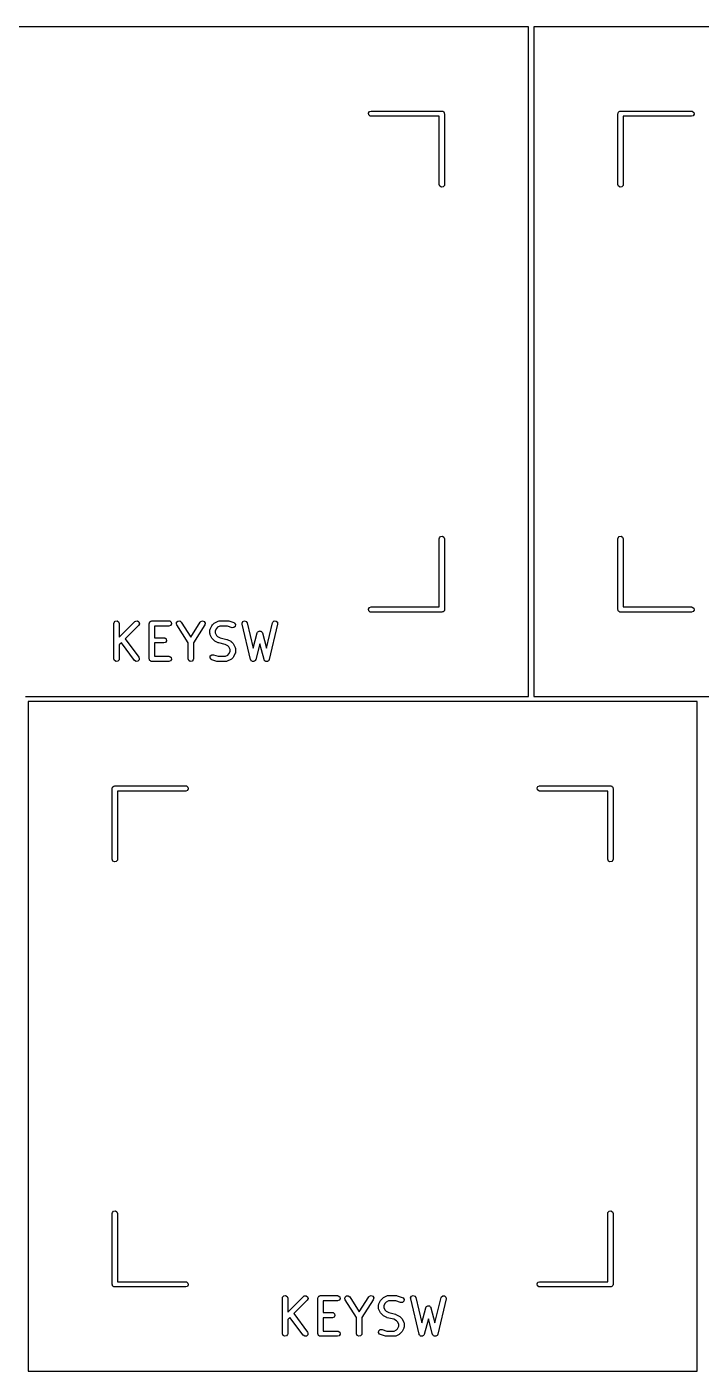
# Model space of a CAD drawing. Extents: x 382 to 810, y -162 to 0.
# Drawn here: x 686.63 to 705.68, y -121.3 to -83.35 of the extents above; entities that cross this region are included whole.
import ezdxf

# ---------------------------------------------------------------- set-up
doc = ezdxf.new("R2010")
doc.units = 0
doc.layers.add('BLACK', color=7, linetype='CONTINUOUS')

msp = doc.modelspace()

# ---------------------------------------------------------------- linework, layer by layer
at = {"layer": 'BLACK', "linetype": 'CONTINUOUS'}
for p, q in [((691.355, -83.3495), (681.905, -83.3495)), ((700.805, -83.3495), (691.355, -83.3495)), ((700.805, -102.249), (700.805, -83.3495)), ((700.955, -83.3495), (700.955, -102.249)), ((710.405, -83.3495), (700.955, -83.3495)), ((696.282, -85.7865), (696.307, -85.742)), ((696.307, -85.742), (696.355, -85.7245)), ((696.355, -85.7245), (698.355, -85.7245)), ((698.355, -85.7245), (698.365, -85.7262)), ((698.365, -85.7262), (698.369, -85.7256)), ((698.369, -85.7256), (698.371, -85.7273)), ((698.371, -85.7273), (698.381, -85.729)), ((698.381, -85.729), (698.396, -85.7415)), ((698.396, -85.7415), (698.413, -85.7513)), ((698.413, -85.7513), (698.415, -85.7576)), ((698.415, -85.7576), (698.42, -85.762)), ((698.42, -85.762), (698.424, -85.7812)), ((703.335, -85.7738), (703.348, -85.7589)), ((703.348, -85.7589), (703.357, -85.742)), ((703.357, -85.742), (703.364, -85.7397)), ((703.364, -85.7397), (703.368, -85.7345)), ((703.368, -85.7345), (703.387, -85.7312)), ((703.387, -85.7312), (703.405, -85.7245)), ((703.405, -85.7245), (705.405, -85.7245)), ((705.405, -85.7245), (705.431, -85.729)), ((705.431, -85.729), (705.47, -85.762)), ((705.47, -85.762), (705.479, -85.8125)), ((696.291, -85.837), (696.282, -85.7865)), ((696.33, -85.87), (696.291, -85.837)), ((696.355, -85.8745), (696.33, -85.87)), ((698.28, -85.8745), (696.355, -85.8745)), ((698.28, -87.7995), (698.28, -85.8745)), ((698.424, -85.7812), (698.43, -85.7995)), ((698.43, -85.7995), (698.43, -87.7995)), ((703.33, -85.7995), (703.332, -85.7897)), ((703.33, -87.7995), (703.33, -85.7995)), ((703.332, -85.7865), (703.333, -85.7836)), ((703.332, -85.7897), (703.332, -85.7865)), ((703.333, -85.7836), (703.335, -85.7738)), ((705.405, -85.8745), (703.48, -85.8745)), ((703.48, -85.8745), (703.48, -87.7995)), ((705.454, -85.8569), (705.405, -85.8745)), ((705.479, -85.8125), (705.454, -85.8569)), ((698.298, -87.8477), (698.28, -87.7995)), ((698.342, -87.8734), (698.298, -87.8477)), ((698.393, -87.8644), (698.342, -87.8734)), ((698.426, -87.8251), (698.393, -87.8644)), ((698.43, -87.7995), (698.426, -87.8251)), ((703.348, -87.8477), (703.33, -87.7995)), ((703.392, -87.8734), (703.348, -87.8477)), ((703.443, -87.8644), (703.392, -87.8734)), ((703.476, -87.8251), (703.443, -87.8644)), ((703.48, -87.7995), (703.476, -87.8251)), ((698.28, -97.7995), (698.285, -97.7738)), ((698.28, -99.7245), (698.28, -97.7995)), ((698.285, -97.7738), (698.318, -97.7345)), ((698.318, -97.7345), (698.369, -97.7256)), ((698.369, -97.7256), (698.413, -97.7513)), ((698.413, -97.7513), (698.43, -97.7995)), ((698.43, -97.7995), (698.43, -99.7995)), ((703.33, -97.7995), (703.335, -97.7738)), ((703.33, -99.7995), (703.33, -97.7995)), ((703.335, -97.7738), (703.368, -97.7345)), ((703.368, -97.7345), (703.419, -97.7256)), ((703.419, -97.7256), (703.463, -97.7513)), ((703.463, -97.7513), (703.48, -97.7995)), ((703.48, -97.7995), (703.48, -99.7245)), ((696.282, -99.7865), (696.307, -99.742)), ((696.291, -99.837), (696.282, -99.7865)), ((696.307, -99.742), (696.355, -99.7245)), ((696.355, -99.7245), (698.28, -99.7245)), ((698.43, -99.7995), (698.429, -99.8092)), ((703.337, -99.8178), (703.33, -99.7995)), ((703.48, -99.7245), (705.405, -99.7245)), ((705.405, -99.7245), (705.431, -99.729)), ((705.431, -99.729), (705.47, -99.762)), ((705.47, -99.762), (705.479, -99.8125)), ((689.09, -100.192), (689.095, -100.166)), ((689.095, -100.166), (689.128, -100.127)), ((689.128, -100.127), (689.178, -100.118)), ((689.178, -100.118), (689.222, -100.144)), ((689.222, -100.144), (689.24, -100.192)), ((689.24, -100.582), (689.683, -100.139)), ((689.683, -100.139), (689.705, -100.124)), ((689.705, -100.124), (689.756, -100.119)), ((689.756, -100.119), (689.798, -100.149)), ((689.798, -100.149), (689.811, -100.198)), ((690.09, -100.192), (690.092, -100.182)), ((690.091, -100.179), (690.093, -100.176)), ((690.092, -100.182), (690.091, -100.179)), ((690.093, -100.176), (690.095, -100.166)), ((690.095, -100.166), (690.107, -100.151)), ((690.107, -100.151), (690.117, -100.134)), ((690.117, -100.134), (690.123, -100.132)), ((690.123, -100.132), (690.128, -100.127)), ((690.128, -100.127), (690.147, -100.123)), ((690.147, -100.123), (690.165, -100.117)), ((690.165, -100.117), (690.641, -100.117)), ((690.641, -100.117), (690.667, -100.121)), ((690.667, -100.121), (690.706, -100.154)), ((690.706, -100.154), (690.715, -100.205)), ((690.854, -100.208), (690.86, -100.157)), ((690.86, -100.157), (690.898, -100.123)), ((690.898, -100.123), (690.95, -100.12)), ((690.95, -100.12), (690.99, -100.152)), ((690.99, -100.152), (691.26, -100.576)), ((691.26, -100.576), (691.53, -100.152)), ((691.53, -100.152), (691.548, -100.132)), ((691.548, -100.132), (691.597, -100.117)), ((691.597, -100.117), (691.644, -100.136)), ((691.644, -100.136), (691.668, -100.182)), ((691.668, -100.182), (691.657, -100.232)), ((691.874, -100.234), (691.922, -100.186)), ((691.922, -100.186), (691.94, -100.174)), ((691.94, -100.174), (691.941, -100.172)), ((691.941, -100.172), (692.036, -100.125)), ((692.036, -100.125), (692.061, -100.117)), ((692.061, -100.117), (692.066, -100.118)), ((692.066, -100.118), (692.07, -100.117)), ((692.07, -100.117), (692.308, -100.117)), ((692.308, -100.117), (692.33, -100.121)), ((692.33, -100.121), (692.332, -100.121)), ((692.332, -100.121), (692.474, -100.168)), ((692.474, -100.168), (692.497, -100.181)), ((692.497, -100.181), (692.524, -100.224)), ((692.71, -100.183), (692.733, -100.137)), ((692.711, -100.209), (692.71, -100.183)), ((692.733, -100.137), (692.78, -100.117)), ((692.78, -100.117), (692.829, -100.132)), ((692.829, -100.132), (692.857, -100.174)), ((692.857, -100.174), (693.026, -100.885)), ((693.399, -100.885), (693.568, -100.174)), ((693.568, -100.174), (693.579, -100.151)), ((693.579, -100.151), (693.62, -100.12)), ((693.62, -100.12), (693.671, -100.123)), ((693.671, -100.123), (693.708, -100.158)), ((693.708, -100.158), (693.714, -100.209)), ((696.33, -99.87), (696.291, -99.837)), ((696.355, -99.8745), (696.33, -99.87)), ((698.355, -99.8745), (696.355, -99.8745)), ((698.374, -99.8678), (698.355, -99.8745)), ((698.393, -99.8644), (698.374, -99.8678)), ((698.397, -99.8593), (698.393, -99.8644)), ((698.404, -99.8569), (698.397, -99.8593)), ((698.413, -99.8401), (698.404, -99.8569)), ((698.426, -99.8251), (698.413, -99.8401)), ((698.428, -99.8154), (698.426, -99.8251)), ((698.429, -99.8125), (698.428, -99.8154)), ((698.429, -99.8092), (698.429, -99.8125)), ((703.341, -99.837), (703.337, -99.8178)), ((703.346, -99.8413), (703.341, -99.837)), ((703.348, -99.8477), (703.346, -99.8413)), ((703.365, -99.8574), (703.348, -99.8477)), ((703.38, -99.87), (703.365, -99.8574)), ((703.39, -99.8717), (703.38, -99.87)), ((703.392, -99.8734), (703.39, -99.8717)), ((703.396, -99.8728), (703.392, -99.8734)), ((703.405, -99.8745), (703.396, -99.8728)), ((705.405, -99.8745), (703.405, -99.8745)), ((705.454, -99.8569), (705.405, -99.8745)), ((705.479, -99.8125), (705.454, -99.8569)), ((689.09, -101.192), (689.09, -100.192)), ((689.24, -100.192), (689.24, -100.582)), ((689.789, -100.245), (689.407, -100.627)), ((689.811, -100.198), (689.789, -100.245)), ((690.09, -101.192), (690.09, -100.192)), ((690.641, -100.267), (690.24, -100.267)), ((690.24, -100.267), (690.24, -100.593)), ((690.689, -100.249), (690.641, -100.267)), ((690.715, -100.205), (690.689, -100.249)), ((690.864, -100.232), (690.854, -100.208)), ((691.185, -100.737), (690.864, -100.232)), ((691.657, -100.232), (691.335, -100.737)), ((691.804, -100.382), (691.809, -100.357)), ((691.804, -100.478), (691.804, -100.382)), ((691.806, -100.482), (691.804, -100.478)), ((691.805, -100.486), (691.806, -100.482)), ((691.812, -100.511), (691.805, -100.486)), ((691.809, -100.357), (691.812, -100.353)), ((691.812, -100.349), (691.86, -100.254)), ((691.812, -100.353), (691.812, -100.349)), ((691.86, -100.606), (691.812, -100.511)), ((691.86, -100.254), (691.873, -100.235)), ((691.873, -100.235), (691.874, -100.234)), ((691.989, -100.331), (691.954, -100.4)), ((691.954, -100.4), (691.954, -100.46)), ((691.954, -100.46), (691.989, -100.528)), ((692.019, -100.301), (691.989, -100.331)), ((691.989, -100.528), (692.019, -100.559)), ((692.087, -100.267), (692.019, -100.301)), ((692.019, -100.559), (692.096, -100.597)), ((692.296, -100.267), (692.087, -100.267)), ((692.427, -100.311), (692.296, -100.267)), ((692.478, -100.309), (692.427, -100.311)), ((692.517, -100.275), (692.478, -100.309)), ((692.524, -100.224), (692.517, -100.275)), ((692.949, -101.209), (692.711, -100.209)), ((693.026, -100.885), (693.14, -100.458)), ((693.14, -100.458), (693.151, -100.435)), ((693.151, -100.435), (693.157, -100.431)), ((693.157, -100.431), (693.16, -100.424)), ((693.16, -100.424), (693.177, -100.416)), ((693.177, -100.416), (693.193, -100.405)), ((693.193, -100.405), (693.2, -100.406)), ((693.2, -100.406), (693.206, -100.403)), ((693.206, -100.403), (693.225, -100.408)), ((693.225, -100.408), (693.244, -100.41)), ((693.244, -100.41), (693.249, -100.414)), ((693.249, -100.414), (693.256, -100.416)), ((693.256, -100.416), (693.267, -100.432)), ((693.267, -100.432), (693.281, -100.446)), ((693.281, -100.446), (693.281, -100.453)), ((693.281, -100.453), (693.285, -100.458)), ((693.285, -100.458), (693.399, -100.885)), ((693.714, -100.209), (693.476, -101.209)), ((689.3, -100.735), (689.24, -100.794)), ((689.24, -100.794), (689.24, -101.192)), ((689.676, -101.237), (689.3, -100.735)), ((689.407, -100.627), (689.796, -101.147)), ((690.24, -100.593), (690.498, -100.593)), ((690.498, -100.743), (690.24, -100.743)), ((690.24, -100.743), (690.24, -101.117)), ((690.498, -100.593), (690.524, -100.598)), ((690.547, -100.725), (690.498, -100.743)), ((690.524, -100.598), (690.563, -100.63)), ((690.572, -100.681), (690.547, -100.725)), ((690.563, -100.63), (690.572, -100.681)), ((691.185, -101.192), (691.185, -100.737)), ((691.335, -100.737), (691.335, -101.192)), ((691.861, -100.607), (691.86, -100.606)), ((691.874, -100.626), (691.861, -100.607)), ((691.922, -100.673), (691.874, -100.626)), ((691.923, -100.674), (691.922, -100.673)), ((691.941, -100.687), (691.923, -100.674)), ((692.036, -100.735), (691.941, -100.687)), ((692.04, -100.735), (692.036, -100.735)), ((692.052, -100.741), (692.04, -100.735)), ((692.234, -100.786), (692.052, -100.741)), ((692.096, -100.597), (692.278, -100.643)), ((692.311, -100.825), (692.234, -100.786)), ((692.278, -100.643), (692.29, -100.648)), ((692.29, -100.648), (692.294, -100.649)), ((692.294, -100.649), (692.389, -100.696)), ((692.341, -100.855), (692.311, -100.825)), ((692.376, -100.924), (692.341, -100.855)), ((692.376, -100.984), (692.376, -100.924)), ((692.389, -100.696), (692.407, -100.71)), ((692.407, -100.71), (692.409, -100.71)), ((692.409, -100.71), (692.456, -100.758)), ((692.456, -100.758), (692.469, -100.776)), ((692.469, -100.776), (692.47, -100.777)), ((692.47, -100.777), (692.518, -100.873)), ((692.518, -100.873), (692.525, -100.898)), ((692.525, -100.898), (692.524, -100.902)), ((692.524, -100.902), (692.526, -100.906)), ((692.526, -100.906), (692.526, -101.001)), ((693.213, -100.769), (693.095, -101.211)), ((693.331, -101.211), (693.213, -100.769)), ((689.108, -101.24), (689.09, -101.192)), ((689.152, -101.266), (689.108, -101.24)), ((689.203, -101.257), (689.152, -101.266)), ((689.235, -101.217), (689.203, -101.257)), ((689.24, -101.192), (689.235, -101.217)), ((689.719, -101.265), (689.676, -101.237)), ((689.77, -101.259), (689.719, -101.265)), ((689.805, -101.221), (689.77, -101.259)), ((689.796, -101.147), (689.808, -101.17)), ((689.808, -101.17), (689.805, -101.221)), ((690.097, -101.21), (690.09, -101.192)), ((690.1, -101.229), (690.097, -101.21)), ((690.105, -101.234), (690.1, -101.229)), ((690.108, -101.24), (690.105, -101.234)), ((690.124, -101.25), (690.108, -101.24)), ((690.139, -101.262), (690.124, -101.25)), ((690.149, -101.264), (690.139, -101.262)), ((690.152, -101.266), (690.149, -101.264)), ((690.155, -101.265), (690.152, -101.266)), ((690.165, -101.267), (690.155, -101.265)), ((690.641, -101.267), (690.165, -101.267)), ((690.24, -101.117), (690.641, -101.117)), ((690.641, -101.117), (690.667, -101.121)), ((690.689, -101.249), (690.641, -101.267)), ((690.667, -101.121), (690.706, -101.154)), ((690.715, -101.205), (690.689, -101.249)), ((690.706, -101.154), (690.715, -101.205)), ((691.203, -101.24), (691.185, -101.192)), ((691.247, -101.266), (691.203, -101.24)), ((691.298, -101.257), (691.247, -101.266)), ((691.331, -101.217), (691.298, -101.257)), ((691.335, -101.192), (691.331, -101.217)), ((691.806, -101.159), (691.813, -101.108)), ((691.833, -101.203), (691.806, -101.159)), ((691.813, -101.108), (691.852, -101.074)), ((691.856, -101.215), (691.833, -101.203)), ((691.852, -101.074), (691.903, -101.073)), ((691.998, -101.263), (691.856, -101.215)), ((691.903, -101.073), (692.034, -101.117)), ((692, -101.263), (691.998, -101.263)), ((692.022, -101.267), (692, -101.263)), ((692.26, -101.267), (692.022, -101.267)), ((692.034, -101.117), (692.243, -101.117)), ((692.243, -101.117), (692.311, -101.083)), ((692.264, -101.265), (692.26, -101.267)), ((692.269, -101.266), (692.264, -101.265)), ((692.294, -101.259), (692.269, -101.266)), ((692.389, -101.211), (692.294, -101.259)), ((692.311, -101.083), (692.341, -101.052)), ((692.341, -101.052), (692.376, -100.984)), ((692.39, -101.21), (692.389, -101.211)), ((692.409, -101.197), (692.39, -101.21)), ((692.456, -101.15), (692.409, -101.197)), ((692.457, -101.148), (692.456, -101.15)), ((692.47, -101.13), (692.457, -101.148)), ((692.518, -101.035), (692.47, -101.13)), ((692.521, -101.027), (692.518, -101.03)), ((692.518, -101.03), (692.518, -101.035)), ((692.526, -101.001), (692.521, -101.027)), ((692.954, -101.216), (692.949, -101.209)), ((692.954, -101.224), (692.954, -101.216)), ((692.967, -101.237), (692.954, -101.224)), ((692.977, -101.252), (692.967, -101.237)), ((692.985, -101.254), (692.977, -101.252)), ((692.991, -101.26), (692.985, -101.254)), ((693.009, -101.261), (692.991, -101.26)), ((693.027, -101.267), (693.009, -101.261)), ((693.034, -101.264), (693.027, -101.267)), ((693.042, -101.264), (693.034, -101.264)), ((693.057, -101.254), (693.042, -101.264)), ((693.074, -101.246), (693.057, -101.254)), ((693.077, -101.239), (693.074, -101.246)), ((693.084, -101.235), (693.077, -101.239)), ((693.095, -101.211), (693.084, -101.235)), ((693.335, -101.218), (693.331, -101.211)), ((693.336, -101.225), (693.335, -101.218)), ((693.349, -101.238), (693.336, -101.225)), ((693.36, -101.253), (693.349, -101.238)), ((693.368, -101.255), (693.36, -101.253)), ((693.373, -101.261), (693.368, -101.255)), ((693.392, -101.262), (693.373, -101.261)), ((693.41, -101.267), (693.392, -101.262)), ((693.417, -101.263), (693.41, -101.267)), ((693.425, -101.264), (693.417, -101.263)), ((693.439, -101.253), (693.425, -101.264)), ((693.456, -101.245), (693.439, -101.253)), ((693.459, -101.238), (693.456, -101.245)), ((693.466, -101.233), (693.459, -101.238)), ((693.476, -101.209), (693.466, -101.233)), ((686.593, -102.249), (700.805, -102.249)), ((686.668, -102.399), (686.668, -121.299)), ((700.88, -102.399), (686.668, -102.399)), ((705.568, -102.399), (700.88, -102.399)), ((700.955, -102.249), (705.643, -102.249)), ((705.568, -121.299), (705.568, -102.399)), ((705.643, -102.249), (719.855, -102.249)), ((689.043, -104.849), (689.045, -104.84)), ((689.043, -106.849), (689.043, -104.849)), ((689.044, -104.836), (689.046, -104.834)), ((689.045, -104.84), (689.044, -104.836)), ((689.046, -104.834), (689.048, -104.824)), ((689.048, -104.824), (689.06, -104.809)), ((689.06, -104.809), (689.07, -104.792)), ((689.07, -104.792), (689.076, -104.79)), ((689.076, -104.79), (689.08, -104.785)), ((689.08, -104.785), (689.1, -104.781)), ((689.1, -104.781), (689.118, -104.774)), ((689.118, -104.774), (691.118, -104.774)), ((691.118, -104.924), (689.193, -104.924)), ((689.193, -104.924), (689.193, -106.849)), ((691.118, -104.774), (691.144, -104.779)), ((691.166, -104.907), (691.118, -104.924)), ((691.144, -104.779), (691.183, -104.812)), ((691.192, -104.863), (691.166, -104.907)), ((691.183, -104.812), (691.192, -104.863)), ((701.044, -104.836), (701.07, -104.792)), ((701.053, -104.887), (701.044, -104.836)), ((701.092, -104.92), (701.053, -104.887)), ((701.07, -104.792), (701.118, -104.774)), ((701.118, -104.924), (701.092, -104.92)), ((701.118, -104.774), (703.118, -104.774)), ((703.043, -104.924), (701.118, -104.924)), ((703.043, -106.849), (703.043, -104.924)), ((703.118, -104.774), (703.128, -104.776)), ((703.128, -104.776), (703.131, -104.776)), ((703.131, -104.776), (703.134, -104.777)), ((703.134, -104.777), (703.144, -104.779)), ((703.144, -104.779), (703.159, -104.792)), ((703.159, -104.792), (703.175, -104.801)), ((703.175, -104.801), (703.178, -104.808)), ((703.178, -104.808), (703.183, -104.812)), ((703.183, -104.812), (703.186, -104.831)), ((703.186, -104.831), (703.193, -104.849)), ((703.193, -104.849), (703.193, -106.849)), ((689.061, -106.898), (689.043, -106.849)), ((689.105, -106.923), (689.061, -106.898)), ((689.155, -106.914), (689.105, -106.923)), ((689.188, -106.875), (689.155, -106.914)), ((689.193, -106.849), (689.188, -106.875)), ((703.061, -106.898), (703.043, -106.849)), ((703.105, -106.923), (703.061, -106.898)), ((703.155, -106.914), (703.105, -106.923)), ((703.188, -106.875), (703.155, -106.914)), ((703.193, -106.849), (703.188, -106.875)), ((689.043, -116.849), (689.048, -116.824)), ((689.043, -118.849), (689.043, -116.849)), ((689.048, -116.824), (689.08, -116.785)), ((689.08, -116.785), (689.131, -116.776)), ((689.131, -116.776), (689.175, -116.801)), ((689.175, -116.801), (689.193, -116.849)), ((689.193, -116.849), (689.193, -118.774)), ((703.043, -116.849), (703.048, -116.824)), ((703.043, -118.774), (703.043, -116.849)), ((703.048, -116.824), (703.08, -116.785)), ((703.08, -116.785), (703.131, -116.776)), ((703.131, -116.776), (703.175, -116.801)), ((703.175, -116.801), (703.193, -116.849)), ((703.193, -116.849), (703.193, -118.849)), ((689.193, -118.774), (691.118, -118.774)), ((691.118, -118.774), (691.144, -118.779)), ((691.144, -118.779), (691.183, -118.812)), ((701.07, -118.792), (701.118, -118.774)), ((701.118, -118.774), (703.043, -118.774)), ((689.05, -118.868), (689.043, -118.849)), ((689.053, -118.887), (689.05, -118.868)), ((689.058, -118.891), (689.053, -118.887)), ((689.061, -118.898), (689.058, -118.891)), ((689.077, -118.907), (689.061, -118.898)), ((689.092, -118.92), (689.077, -118.907)), ((689.102, -118.922), (689.092, -118.92)), ((689.105, -118.923), (689.102, -118.922)), ((689.108, -118.923), (689.105, -118.923)), ((689.118, -118.924), (689.108, -118.923)), ((691.118, -118.924), (689.118, -118.924)), ((691.166, -118.907), (691.118, -118.924)), ((691.192, -118.863), (691.166, -118.907)), ((691.183, -118.812), (691.192, -118.863)), ((701.044, -118.836), (701.07, -118.792)), ((701.053, -118.887), (701.044, -118.836)), ((701.092, -118.92), (701.053, -118.887)), ((701.118, -118.924), (701.092, -118.92)), ((703.118, -118.924), (701.118, -118.924)), ((703.136, -118.918), (703.118, -118.924)), ((703.155, -118.914), (703.136, -118.918)), ((703.16, -118.909), (703.155, -118.914)), ((703.166, -118.907), (703.16, -118.909)), ((703.176, -118.89), (703.166, -118.907)), ((703.188, -118.875), (703.176, -118.89)), ((703.19, -118.865), (703.188, -118.875)), ((703.192, -118.863), (703.19, -118.865)), ((703.193, -118.849), (703.191, -118.859)), ((703.191, -118.859), (703.192, -118.863)), ((693.853, -119.242), (693.857, -119.216)), ((693.853, -120.242), (693.853, -119.242)), ((693.857, -119.216), (693.89, -119.177)), ((693.89, -119.177), (693.941, -119.168)), ((693.941, -119.168), (693.985, -119.194)), ((693.985, -119.194), (694.003, -119.242)), ((694.003, -119.632), (694.446, -119.189)), ((694.003, -119.242), (694.003, -119.632)), ((694.552, -119.295), (694.169, -119.677)), ((694.446, -119.189), (694.467, -119.174)), ((694.467, -119.174), (694.518, -119.169)), ((694.518, -119.169), (694.56, -119.199)), ((694.574, -119.248), (694.552, -119.295)), ((694.56, -119.199), (694.574, -119.248)), ((694.853, -119.242), (694.854, -119.232)), ((694.853, -120.242), (694.853, -119.242)), ((694.854, -119.229), (694.855, -119.226)), ((694.854, -119.232), (694.854, -119.229)), ((694.855, -119.226), (694.857, -119.216)), ((694.857, -119.216), (694.87, -119.201)), ((694.87, -119.201), (694.879, -119.184)), ((694.879, -119.184), (694.886, -119.182)), ((694.886, -119.182), (694.89, -119.177)), ((694.89, -119.177), (694.909, -119.173)), ((694.909, -119.173), (694.928, -119.167)), ((694.928, -119.167), (695.404, -119.167)), ((695.404, -119.317), (695.003, -119.317)), ((695.003, -119.317), (695.003, -119.643)), ((695.404, -119.167), (695.429, -119.171)), ((695.452, -119.299), (695.404, -119.317)), ((695.429, -119.171), (695.469, -119.204)), ((695.478, -119.255), (695.452, -119.299)), ((695.469, -119.204), (695.478, -119.255)), ((695.616, -119.258), (695.623, -119.207)), ((695.626, -119.282), (695.616, -119.258)), ((695.623, -119.207), (695.661, -119.173)), ((695.948, -119.787), (695.626, -119.282)), ((695.661, -119.173), (695.712, -119.17)), ((695.712, -119.17), (695.753, -119.202)), ((695.753, -119.202), (696.023, -119.626)), ((696.023, -119.626), (696.293, -119.202)), ((696.419, -119.282), (696.098, -119.787)), ((696.293, -119.202), (696.31, -119.182)), ((696.31, -119.182), (696.359, -119.167)), ((696.359, -119.167), (696.407, -119.186)), ((696.407, -119.186), (696.43, -119.232)), ((696.43, -119.232), (696.419, -119.282)), ((696.567, -119.432), (696.571, -119.407)), ((696.567, -119.528), (696.567, -119.432)), ((696.568, -119.532), (696.567, -119.528)), ((696.567, -119.536), (696.568, -119.532)), ((696.575, -119.561), (696.567, -119.536)), ((696.571, -119.407), (696.574, -119.403)), ((696.574, -119.403), (696.575, -119.399)), ((696.575, -119.399), (696.622, -119.304)), ((696.622, -119.304), (696.636, -119.285)), ((696.636, -119.284), (696.684, -119.236)), ((696.636, -119.285), (696.636, -119.284)), ((696.684, -119.236), (696.702, -119.224)), ((696.702, -119.224), (696.703, -119.222)), ((696.703, -119.222), (696.799, -119.175)), ((696.751, -119.381), (696.717, -119.45)), ((696.717, -119.45), (696.717, -119.51)), ((696.717, -119.51), (696.751, -119.578)), ((696.781, -119.351), (696.751, -119.381)), ((696.85, -119.317), (696.781, -119.351)), ((696.799, -119.175), (696.824, -119.167)), ((696.824, -119.167), (696.828, -119.168)), ((696.828, -119.168), (696.832, -119.167)), ((696.832, -119.167), (697.07, -119.167)), ((697.058, -119.317), (696.85, -119.317)), ((697.19, -119.361), (697.058, -119.317)), ((697.07, -119.167), (697.092, -119.171)), ((697.092, -119.171), (697.094, -119.171)), ((697.094, -119.171), (697.237, -119.218)), ((697.241, -119.359), (697.19, -119.361)), ((697.237, -119.218), (697.26, -119.231)), ((697.279, -119.325), (697.241, -119.359)), ((697.26, -119.231), (697.287, -119.274)), ((697.287, -119.274), (697.279, -119.325)), ((697.472, -119.233), (697.495, -119.187)), ((697.474, -119.259), (697.472, -119.233)), ((697.712, -120.259), (697.474, -119.259)), ((697.495, -119.187), (697.542, -119.167)), ((697.542, -119.167), (697.591, -119.182)), ((697.591, -119.182), (697.62, -119.224)), ((697.62, -119.224), (697.789, -119.935)), ((697.789, -119.935), (697.903, -119.508)), ((697.903, -119.508), (697.914, -119.485)), ((697.914, -119.485), (697.919, -119.481)), ((697.919, -119.481), (697.922, -119.474)), ((697.922, -119.474), (697.94, -119.466)), ((697.94, -119.466), (697.956, -119.455)), ((697.956, -119.455), (697.962, -119.456)), ((697.962, -119.456), (697.969, -119.453)), ((697.969, -119.453), (697.987, -119.458)), ((697.987, -119.458), (698.007, -119.46)), ((698.007, -119.46), (698.012, -119.464)), ((698.012, -119.464), (698.018, -119.466)), ((698.018, -119.466), (698.029, -119.482)), ((698.029, -119.482), (698.043, -119.496)), ((698.043, -119.496), (698.044, -119.503)), ((698.044, -119.503), (698.048, -119.508)), ((698.048, -119.508), (698.161, -119.935)), ((698.161, -119.935), (698.331, -119.224)), ((698.477, -119.259), (698.239, -120.259)), ((698.331, -119.224), (698.341, -119.201)), ((698.341, -119.201), (698.382, -119.17)), ((698.382, -119.17), (698.433, -119.173)), ((698.433, -119.173), (698.471, -119.208)), ((698.471, -119.208), (698.477, -119.259)), ((694.062, -119.785), (694.003, -119.844)), ((694.003, -119.844), (694.003, -120.242)), ((694.439, -120.287), (694.062, -119.785)), ((694.169, -119.677), (694.559, -120.197)), ((695.003, -119.643), (695.261, -119.643)), ((695.261, -119.793), (695.003, -119.793)), ((695.003, -119.793), (695.003, -120.167)), ((695.261, -119.643), (695.287, -119.648)), ((695.309, -119.775), (695.261, -119.793)), ((695.287, -119.648), (695.326, -119.68)), ((695.335, -119.731), (695.309, -119.775)), ((695.326, -119.68), (695.335, -119.731)), ((695.948, -120.242), (695.948, -119.787)), ((696.098, -119.787), (696.098, -120.242)), ((696.622, -119.656), (696.575, -119.561)), ((696.624, -119.657), (696.622, -119.656)), ((696.636, -119.676), (696.624, -119.657)), ((696.684, -119.723), (696.636, -119.676)), ((696.685, -119.724), (696.684, -119.723)), ((696.703, -119.737), (696.685, -119.724)), ((696.799, -119.785), (696.703, -119.737)), ((696.751, -119.578), (696.781, -119.609)), ((696.781, -119.609), (696.858, -119.647)), ((696.802, -119.785), (696.799, -119.785)), ((696.814, -119.791), (696.802, -119.785)), ((696.997, -119.836), (696.814, -119.791)), ((696.858, -119.647), (697.041, -119.693)), ((697.074, -119.875), (696.997, -119.836)), ((697.041, -119.693), (697.053, -119.698)), ((697.053, -119.698), (697.056, -119.699)), ((697.056, -119.699), (697.152, -119.746)), ((697.104, -119.905), (697.074, -119.875)), ((697.138, -119.974), (697.104, -119.905)), ((697.152, -119.746), (697.17, -119.76)), ((697.17, -119.76), (697.171, -119.76)), ((697.171, -119.76), (697.219, -119.808)), ((697.219, -119.808), (697.232, -119.826)), ((697.232, -119.826), (697.233, -119.827)), ((697.233, -119.827), (697.28, -119.923)), ((697.975, -119.819), (697.857, -120.261)), ((698.093, -120.261), (697.975, -119.819)), ((693.87, -120.29), (693.853, -120.242)), ((693.914, -120.316), (693.87, -120.29)), ((693.998, -120.267), (693.965, -120.307)), ((694.003, -120.242), (693.998, -120.267)), ((694.482, -120.315), (694.439, -120.287)), ((694.568, -120.271), (694.533, -120.309)), ((694.559, -120.197), (694.571, -120.22)), ((694.571, -120.22), (694.568, -120.271)), ((694.859, -120.26), (694.853, -120.242)), ((694.863, -120.279), (694.859, -120.26)), ((694.868, -120.284), (694.863, -120.279)), ((694.87, -120.29), (694.868, -120.284)), ((694.887, -120.3), (694.87, -120.29)), ((695.003, -120.167), (695.404, -120.167)), ((695.404, -120.167), (695.429, -120.171)), ((695.452, -120.299), (695.404, -120.317)), ((695.429, -120.171), (695.469, -120.204)), ((695.478, -120.255), (695.452, -120.299)), ((695.469, -120.204), (695.478, -120.255)), ((695.965, -120.29), (695.948, -120.242)), ((696.01, -120.316), (695.965, -120.29)), ((696.093, -120.267), (696.06, -120.307)), ((696.098, -120.242), (696.093, -120.267)), ((696.568, -120.209), (696.576, -120.158)), ((696.595, -120.253), (696.568, -120.209)), ((696.576, -120.158), (696.614, -120.124)), ((696.618, -120.265), (696.595, -120.253)), ((696.614, -120.124), (696.666, -120.123)), ((696.761, -120.313), (696.618, -120.265)), ((696.666, -120.123), (696.797, -120.167)), ((696.797, -120.167), (697.005, -120.167)), ((697.005, -120.167), (697.074, -120.133)), ((697.152, -120.261), (697.056, -120.309)), ((697.074, -120.133), (697.104, -120.102)), ((697.104, -120.102), (697.138, -120.034)), ((697.138, -120.034), (697.138, -119.974)), ((697.153, -120.26), (697.152, -120.261)), ((697.171, -120.247), (697.153, -120.26)), ((697.219, -120.2), (697.171, -120.247)), ((697.233, -120.18), (697.219, -120.198)), ((697.219, -120.198), (697.219, -120.2)), ((697.28, -120.085), (697.233, -120.18)), ((697.28, -119.923), (697.288, -119.948)), ((697.281, -120.08), (697.28, -120.085)), ((697.284, -120.077), (697.281, -120.08)), ((697.288, -120.051), (697.284, -120.077)), ((697.288, -119.948), (697.287, -119.952)), ((697.287, -119.952), (697.288, -119.956)), ((697.288, -119.956), (697.288, -120.051)), ((697.716, -120.266), (697.712, -120.259)), ((697.717, -120.274), (697.716, -120.266)), ((697.73, -120.287), (697.717, -120.274)), ((697.74, -120.302), (697.73, -120.287)), ((697.836, -120.296), (697.819, -120.304)), ((697.84, -120.289), (697.836, -120.296)), ((697.846, -120.285), (697.84, -120.289)), ((697.857, -120.261), (697.846, -120.285)), ((698.098, -120.268), (698.093, -120.261)), ((698.099, -120.275), (698.098, -120.268)), ((698.112, -120.288), (698.099, -120.275)), ((698.123, -120.303), (698.112, -120.288)), ((698.219, -120.295), (698.202, -120.303)), ((698.222, -120.288), (698.219, -120.295)), ((698.228, -120.283), (698.222, -120.288)), ((698.239, -120.259), (698.228, -120.283)), ((693.965, -120.307), (693.914, -120.316)), ((694.533, -120.309), (694.482, -120.315)), ((694.902, -120.312), (694.887, -120.3)), ((694.912, -120.314), (694.902, -120.312)), ((694.914, -120.316), (694.912, -120.314)), ((694.918, -120.315), (694.914, -120.316)), ((694.928, -120.317), (694.918, -120.315)), ((695.404, -120.317), (694.928, -120.317)), ((696.06, -120.307), (696.01, -120.316)), ((696.763, -120.313), (696.761, -120.313)), ((696.785, -120.317), (696.763, -120.313)), ((697.023, -120.317), (696.785, -120.317)), ((697.027, -120.315), (697.023, -120.317)), ((697.031, -120.316), (697.027, -120.315)), ((697.056, -120.309), (697.031, -120.316)), ((697.747, -120.304), (697.74, -120.302)), ((697.753, -120.31), (697.747, -120.304)), ((697.771, -120.311), (697.753, -120.31)), ((697.789, -120.317), (697.771, -120.311)), ((697.796, -120.314), (697.789, -120.317)), ((697.804, -120.314), (697.796, -120.314)), ((697.819, -120.304), (697.804, -120.314)), ((698.13, -120.305), (698.123, -120.303)), ((698.136, -120.311), (698.13, -120.305)), ((698.154, -120.312), (698.136, -120.311)), ((698.172, -120.317), (698.154, -120.312)), ((698.179, -120.313), (698.172, -120.317)), ((698.187, -120.314), (698.179, -120.313)), ((698.202, -120.303), (698.187, -120.314)), ((686.668, -121.299), (696.118, -121.299)), ((696.118, -121.299), (705.568, -121.299))]:
    msp.add_line(p, q, dxfattribs=at)

doc.saveas('drawing.dxf')
